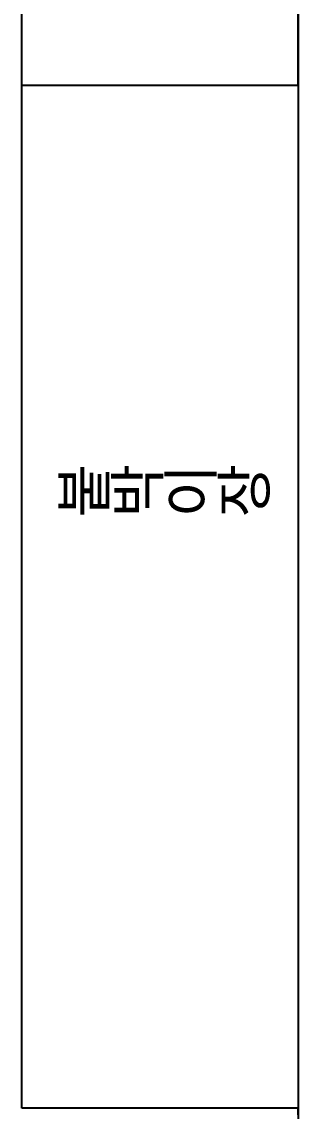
# Model space of a CAD drawing. Header units: millimetres. Extents: x -41292 to 298682, y -22072 to 33155.
# Drawn here: x 28285 to 28935, y -13147 to -10591 of the extents above; entities that cross this region are included whole.
import ezdxf

# ---------------------------------------------------------------- set-up
doc = ezdxf.new("R2010")
doc.units = ezdxf.units.MM
for name, color, linetype in [('0-ELC TEXT', 7, 'Continuous'), ('벽1', 2, 'Continuous'), ('틀', 8, 'Continuous')]:
    doc.layers.add(name, color=color, linetype=linetype)
doc.styles.add('코레일둥고', font='@Microsoft JhengHei Light.ttf')

# ---------------------------------------------------------------- blocks, each defined once
blk = doc.blocks.new('rmfnasesx')
for p, q in [((55747.9, 4773), (55747.9, 5073)), ((56397.9, 4773), (56397.9, 5073)), ((55747.9, 4773), (56397.9, 4773)), ((55747.9, 2373), (55747.9, 4773)), ((56397.9, 4773), (56397.9, 2373)), ((56397.9, 2373), (55747.9, 2373)), ((56397.9, 2357.4), (56397.9, 2373))]:
    blk.add_line(p, q)

msp = doc.modelspace()

# ---------------------------------------------------------------- linework, layer by layer
at = {"layer": '벽1'}
msp.add_line((28934.67, -8499.42), (28934.67, -13759.42), dxfattribs=at)
at = {"layer": '틀'}
msp.add_line((28934.67, -12089.42), (28934.67, -12289.42), dxfattribs=at)

# ---------------------------------------------------------------- block references
msp.add_blockref('rmfnasesx', (-27463.27, -15512.43))

# ---------------------------------------------------------------- texts
at = {"layer": '0-ELC TEXT', "style": '코레일둥고'}
msp.add_text('붙박이장', height=100, dxfattribs=at).set_placement((28361.47, -11737.52))

doc.saveas('drawing.dxf')
